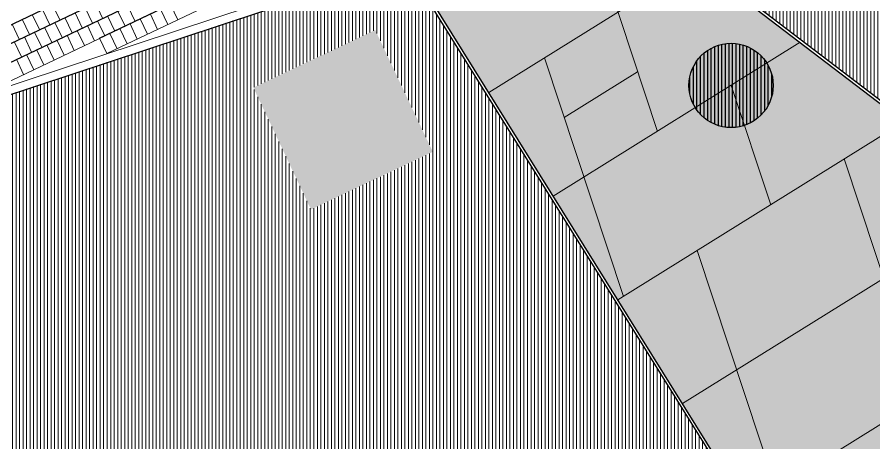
# Model space of a CAD drawing. Header units: metres. Extents: x 679599 to 680028, y 2748524 to 2748840.
# Drawn here: x 679713.85 to 679744.37, y 2748690.66 to 2748705.81 of the extents above; entities that cross this region are included whole.
import ezdxf

# ---------------------------------------------------------------- set-up
doc = ezdxf.new("R2010")
doc.units = ezdxf.units.M
doc.header["$LTSCALE"] = 5
doc.layers.add('00-AUX', color=2, linetype='Continuous', plot=False)
doc.layers.add('00-AUX Tree Pit', color=2, linetype='Continuous', plot=False)
doc.layers.add('02-L-B-Channel', color=140, linetype='Continuous', lineweight=5, plot=False)
doc.layers.add('02-L-B-Curb', color=11, linetype='Continuous', lineweight=5, plot=False)
for name, color, linetype, lineweight, true_color in [('02-L-Joints-Paviment_06_Concrete Slab in sittu', 7, 'Continuous', 5, 0x999999), ('02-L-Joints-Paviment_07_Precast Concrete Blocks 60X40', 7, 'Continuous', 5, 0x999999), ('03-TR-Pavement_02_Sealed Gravel', 7, 'Continuous', 5, 0x38321e), ('03-TR-Pavement_06_Concrete Slab in situ', 7, 'Continuous', 9, 0xf7f7f7), ('03-TR-Pavement_07_Precast Concrete Blocks 60X40', 7, 'Continuous', 5, 0x999999)]:
    doc.layers.add(name, color=color, linetype=linetype, lineweight=lineweight, true_color=true_color)
doc.layers.add('02-L-Tree Pit_line', color=252, linetype='Continuous')
doc.layers.add('03-TR-Tree Pit_Green', color=46, linetype='Continuous')
doc.layers.add('03-TR-Tree Pit_White', color=7, linetype='Continuous', true_color=0xfcfcfc)
doc.layers.add('04-BK-Tree Pit', color=6, linetype='Continuous', lineweight=5)
pattern_1 = [(90, (652974.11672, 2717198.73223), (-0.1247775, 0), [])]

# ---------------------------------------------------------------- blocks, each defined once
blk = doc.blocks.new('Escocell 3m')
at = {"layer": '03-TR-Tree Pit_Green'}
h = blk.add_hatch(dxfattribs=at)
h.set_pattern_fill('ANSI31', color=256, scale=0.04, angle=19.0454)
h.set_pattern_definition([(64.04540243, (-1814188.4613, -2173892.2774), (-0.1141909246487, 0.055582665714), [])])
edge = h.paths.add_edge_path()
edge.add_arc((0, 0), 1.5, 0, 360)
at = {"layer": '03-TR-Tree Pit_White'}
h = blk.add_hatch(color=256, dxfattribs=at)
h.dxf.hatch_style = 1
edge = h.paths.add_edge_path()
edge.add_arc((0, 0), 1.5, 0, 360)
blk.add_circle((0, 0), 1.5)
at = {"layer": '02-L-Tree Pit_line', "ltscale": 0.3}
blk.add_circle((0, 0), 1.5, dxfattribs=at)

msp = doc.modelspace()

# ---------------------------------------------------------------- hatches: boundary and pattern name
at = {"layer": '03-TR-Pavement_02_Sealed Gravel', "linetype": 'Continuous'}
h = msp.add_hatch(dxfattribs=at)
h.set_pattern_fill('ANSI31', color=256, scale=0.0393, angle=45)
h.set_pattern_definition(pattern_1)
h.paths.add_polyline_path([(679735.044, 2748710.147), (679760.089, 2748691.068), (679780.187, 2748703.577), (679773.791, 2748722.943)])
h = msp.add_hatch(dxfattribs=at)
h.set_pattern_fill('ANSI31', color=256, scale=0.0393, angle=45)
h.set_pattern_definition(pattern_1)
h.paths.add_polyline_path([(679722.263, 2748703.307), (679726.603, 2748705.358), (679728.654, 2748701.019), (679724.315, 2748698.967)])
h.paths.add_polyline_path([(679741.598, 2748685.372), (679727.674, 2748707.713), (679672.412, 2748689.462), (679674.333, 2748683.624)])
at = {"layer": '03-TR-Pavement_06_Concrete Slab in situ', "linetype": 'Continuous'}
h = msp.add_hatch(color=256, dxfattribs=at)
h.dxf.hatch_style = 1
h.paths.add_polyline_path([(679727.772, 2748707.745), (679734.929, 2748710.109), (679760.257, 2748690.815), (679744.389, 2748680.944), (679744.292, 2748681.237)])
h = msp.add_hatch(color=256, dxfattribs=at)
h.dxf.hatch_style = 1
h.paths.add_polyline_path([(679728.654, 2748701.019), (679726.603, 2748705.358), (679722.263, 2748703.307), (679724.315, 2748698.967)])

# ---------------------------------------------------------------- linework, layer by layer
at = {"layer": '00-AUX'}
for points in [[(679703.192, 2748700.584), (679899.679, 2748794.085)], [(679707.603, 2748702.019), (679896.867, 2748792.083)], [(679712.015, 2748703.454), (679894.416, 2748790.252)], [(679716.787, 2748705.06), (679891.964, 2748788.421)]]:
    msp.add_lwpolyline(points, dxfattribs=at)
at = {"layer": '00-AUX', "ltscale": 0.3}
for points in [[(679735.044, 2748710.147), (679760.089, 2748691.068), (679780.187, 2748703.577), (679773.791, 2748722.943)], [(679727.674, 2748707.713), (679741.598, 2748685.372), (679674.336, 2748683.624), (679672.413, 2748689.46)]]:
    msp.add_lwpolyline(points, close=True, dxfattribs=at)
msp.add_lwpolyline([(679727.772, 2748707.745), (679734.929, 2748710.109), (679760.257, 2748690.815), (679744.389, 2748680.944), (679744.292, 2748681.237), (679727.772, 2748707.745)], dxfattribs=at)
at = {"layer": '00-AUX Tree Pit'}
msp.add_circle((679739.28, 2748703.383), 1.5, dxfattribs=at)
at = {"layer": '02-L-B-Channel'}
msp.add_lwpolyline([(679672.221, 2748689.714), (679727.609, 2748708.007), (679727.772, 2748707.745), (679672.316, 2748689.429)], close=True, dxfattribs=at)
at = {"layer": '02-L-B-Curb', "ltscale": 0.3}
for points in [[(679759.998, 2748691.012), (679734.929, 2748710.109)], [(679760.089, 2748691.068), (679735.044, 2748710.147)]]:
    msp.add_lwpolyline(points, dxfattribs=at)
at = {"layer": '02-L-B-Curb'}
for points in [[(679744.195, 2748681.205), (679727.674, 2748707.713)], [(679744.292, 2748681.237), (679727.772, 2748707.745)]]:
    msp.add_lwpolyline(points, dxfattribs=at)
at = {"layer": '02-L-Joints-Paviment_06_Concrete Slab in sittu'}
for p, q in [((679738.043, 2748707.736), (679730.646, 2748703.133)), ((679741.745, 2748704.917), (679732.947, 2748699.441)), ((679745.446, 2748702.097), (679735.248, 2748695.75)), ((679749.148, 2748699.277), (679737.549, 2748692.058)), ((679752.85, 2748696.457), (679739.849, 2748688.366))]:
    msp.add_line(p, q, dxfattribs=at)
for points in [[(679736.655, 2748701.749), (679733.996, 2748709.8)], [(679735.45, 2748695.875), (679732.631, 2748704.369)], [(679735.95, 2748703.872), (679733.33, 2748702.242)], [(679740.69, 2748699.136), (679739.28, 2748703.383)], [(679746.128, 2748692.274), (679743.31, 2748700.767)], [(679740.889, 2748689.013), (679738.07, 2748697.506)]]:
    msp.add_lwpolyline(points, dxfattribs=at)
at = {"layer": '02-L-Joints-Paviment_07_Precast Concrete Blocks 60X40'}
for points in [[(679716.633, 2748706.316), (679716.891, 2748705.774)], [(679714.75, 2748706.084), (679715.007, 2748705.542)], [(679715.111, 2748706.256), (679715.369, 2748705.714)], [(679716.272, 2748706.144), (679716.529, 2748705.602)], [(679717.432, 2748706.032), (679717.69, 2748705.49)], [(679717.794, 2748706.204), (679718.051, 2748705.662)], [(679718.954, 2748706.092), (679719.212, 2748705.55)], [(679719.316, 2748706.263), (679719.573, 2748705.722)], [(679714.027, 2748705.74), (679714.285, 2748705.199)], [(679714.388, 2748705.912), (679714.646, 2748705.37)], [(679715.549, 2748705.8), (679715.807, 2748705.258)], [(679715.91, 2748705.972), (679716.168, 2748705.43)], [(679717.071, 2748705.86), (679717.329, 2748705.318)], [(679718.232, 2748705.748), (679718.49, 2748705.206)], [(679718.593, 2748705.92), (679718.851, 2748705.378)], [(679713.666, 2748705.568), (679713.924, 2748705.027)], [(679714.827, 2748705.456), (679715.085, 2748704.915)], [(679715.188, 2748705.628), (679715.446, 2748705.086)], [(679716.349, 2748705.516), (679716.607, 2748704.974)], [(679716.71, 2748705.688), (679716.968, 2748705.146)], [(679717.51, 2748705.404), (679717.767, 2748704.862)], [(679717.871, 2748705.576), (679718.129, 2748705.034)], [(679714.105, 2748705.113), (679714.362, 2748704.571)], [(679714.466, 2748705.284), (679714.724, 2748704.743)], [(679715.627, 2748705.172), (679715.884, 2748704.631)], [(679715.988, 2748705.344), (679716.246, 2748704.802)], [(679717.148, 2748705.232), (679717.406, 2748704.69)], [(679713.743, 2748704.941), (679714.001, 2748704.399)], [(679714.904, 2748704.829), (679715.162, 2748704.287)], [(679715.265, 2748705.001), (679715.523, 2748704.459)], [(679716.787, 2748705.06), (679717.045, 2748704.519)], [(679714.182, 2748704.485), (679714.44, 2748703.943)], [(679714.543, 2748704.657), (679714.801, 2748704.115)], [(679713.821, 2748704.313), (679714.078, 2748703.771)]]:
    msp.add_lwpolyline(points, dxfattribs=at)
at = {"layer": '03-TR-Pavement_07_Precast Concrete Blocks 60X40'}
for p, q in [((679712.479, 2748703.01), (679894.644, 2748789.696)), ((679717.042, 2748704.517), (679892.149, 2748787.844)), ((679703.351, 2748699.996), (679746.789, 2748720.666)), ((679707.915, 2748701.503), (679747.047, 2748720.124)), ((679698.788, 2748698.488), (679729.378, 2748713.045))]:
    msp.add_line(p, q, dxfattribs=at)

# ---------------------------------------------------------------- block references
at = {"layer": '04-BK-Tree Pit', "rotation": 25.95459756993445}
msp.add_blockref('Escocell 3m', (679739.28, 2748703.383), dxfattribs=at)

doc.saveas('drawing.dxf')
